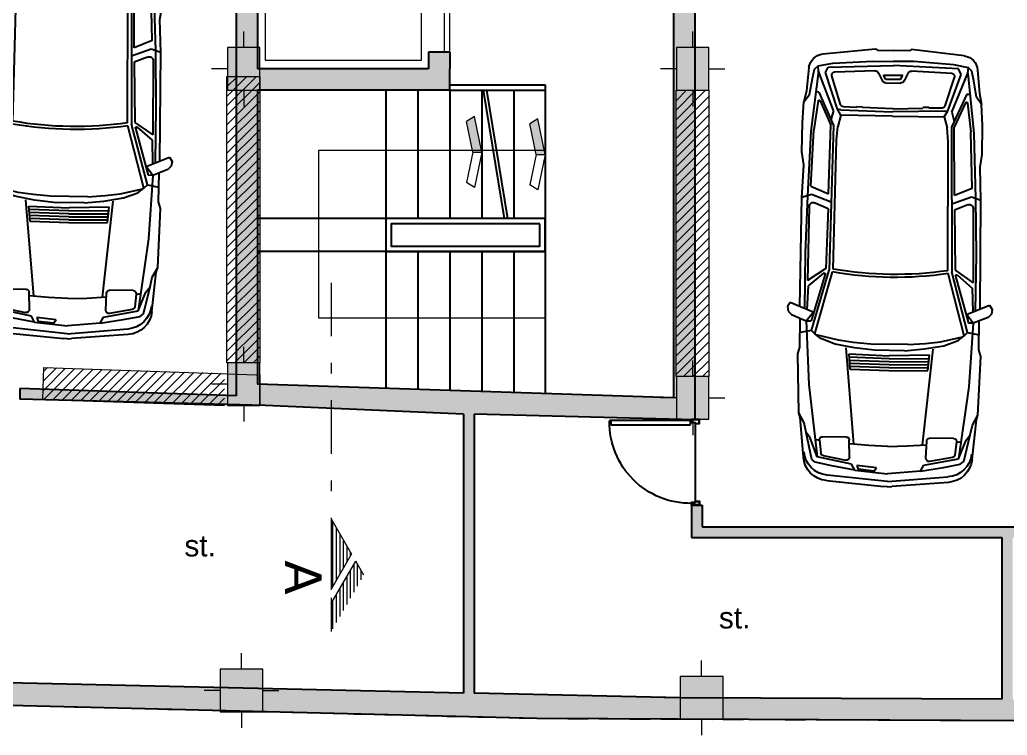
# Model space of a CAD drawing. Header units: inches. Extents: x 70 to 1974, y -315 to 363.
# Drawn here: x 1055.62 to 1064.86, y 184.37 to 191.07 of the extents above; entities that cross this region are included whole.
import ezdxf

# ---------------------------------------------------------------- set-up
doc = ezdxf.new("R2010")
doc.units = ezdxf.units.IN
doc.header["$MEASUREMENT"] = 0
doc.linetypes.add('DASHDOT', pattern=[1, 0.5, -0.25, 0, -0.25])
doc.linetypes.add('DASHED2', pattern=[9.525, 6.35, -3.175])
for name, color, linetype, lineweight in [('1', 19, 'Continuous', 5), ('coulmn', 146, 'Continuous', 13), ('hidden line', 252, 'Continuous', 5), ('LAYER1', 8, 'Continuous', 9)]:
    doc.layers.add(name, color=color, linetype=linetype, lineweight=lineweight)
doc.layers.add('AX', color=7, linetype='Continuous', lineweight=18, true_color=0xb7ad8f)
doc.layers.add('elev', color=8, linetype='Continuous')
doc.layers.add('Fur', color=1, linetype='Continuous')
doc.layers.add('PDF_stair-open-win', color=7, linetype='Continuous', true_color=0x6d6d6d)
doc.styles.get("Standard").update_dxf_attribs({"font": 'arial.ttf'})
doc.styles.add('STYLE7', font='verdana.ttf')

# ---------------------------------------------------------------- blocks, each defined once
blk = doc.blocks.new('PL_VOLVO_480_ELEV')
at = {"color": 34, "linetype": 'ByBlock'}
for p, q in [((-1.601, 1.04), (-1.558, 1.068)), ((-1.502, 0.8), (-1.601, 1.04)), ((-1.558, 1.068), (-1.509, 1.061)), ((-1.509, 1.061), (-1.474, 1.026)), ((-3.476, 0.941), (-3.695, 0.927)), ((-3.173, 0.941), (-3.476, 0.941)), ((-3.039, 0.92), (-3.173, 0.941)), ((-2.694, 0.934), (-3.039, 0.92)), ((-2.729, 0.835), (-2.696, 0.934)), ((-1.558, 0.941), (-2.696, 0.934)), ((-1.474, 1.026), (-1.41, 0.871)), ((-1.135, 0.934), (-1.436, 0.934)), ((-1.312, 0.814), (-1.289, 0.934)), ((-1.065, 0.955), (-1.135, 0.934)), ((-0.451, 0.934), (-1.065, 0.955)), ((-0.402, 0.92), (-0.451, 0.934)), ((-0.346, 0.878), (-0.451, 0.934)), ((-4.054, 0.88), (-3.81, 0.902)), ((-3.942, 0.842), (-4.04, 0.821)), ((-4.019, 0.779), (-3.392, 0.85)), ((-3.772, 0.871), (-3.942, 0.842)), ((-3.81, 0.902), (-3.695, 0.927)), ((-3.695, 0.927), (-3.772, 0.871)), ((-2.818, 0.842), (-3.405, 0.82)), ((-3.392, 0.85), (-2.715, 0.878)), ((-2.818, 0.842), (-2.74, 0.657)), ((-2.654, 0.63), (-2.729, 0.835)), ((-2.715, 0.878), (-2.122, 0.892)), ((-2.605, 0.856), (-1.833, 0.864)), ((-2.122, 0.892), (-1.54, 0.892)), ((-1.96, 0.674), (-1.833, 0.864)), ((-1.911, 0.699), (-1.777, 0.857)), ((-1.777, 0.857), (-1.529, 0.866)), ((-1.41, 0.871), (-1.502, 0.8)), ((-1.41, 0.871), (-0.747, 0.835)), ((-1.41, 0.871), (-1.41, 0.821)), ((-0.747, 0.835), (0.007, 0.737)), ((0.012, 0.881), (-0.402, 0.92)), ((-0.247, 0.857), (-0.346, 0.878)), ((-0.19, 0.814), (-0.247, 0.857)), ((0.035, 0.793), (-0.247, 0.857)), ((-4.199, 0.739), (-4.259, 0.187)), ((-4.075, 0.784), (-4.104, 0.631)), ((-4.04, 0.821), (-4.075, 0.784)), ((-4.019, 0.779), (-4.075, 0.784)), ((-3.61, 0.617), (-4.019, 0.779)), ((-3.801, 0.772), (-3.801, 0.8)), ((-3.801, 0.772), (-3.455, 0.617)), ((-3.71, 0.759), (-3.455, 0.645)), ((-3.707, 0.78), (-3.405, 0.82)), ((-2.644, 0.797), (-2.588, 0.659)), ((-1.312, 0.814), (-1.943, 0.641)), ((-1.276, 0.779), (-1.925, 0.603)), ((-1.9, 0.681), (-1.41, 0.821)), ((-1.276, 0.779), (-1.312, 0.814)), ((-1.227, 0.716), (-1.276, 0.779)), ((-1.213, 0.532), (-1.267, 0.767)), ((0.007, 0.737), (-0.19, 0.814)), ((-0.164, 0.714), (-0.174, 0.76)), ((0.078, 0.377), (0.007, 0.737)), ((0.063, 0.758), (0.035, 0.793)), ((0.099, 0.582), (0.063, 0.758)), ((-4.104, 0.631), (-4.132, 0.215)), ((-4.062, 0.68), (-4.09, 0)), ((-4.005, 0.708), (-4.062, 0.68)), ((-3.624, 0.575), (-4.005, 0.708)), ((-3.675, 0.546), (-3.972, 0.64)), ((-3.61, 0.617), (-3.514, 0.643)), ((-2.74, 0.657), (-3.455, 0.645)), ((-3.455, 0.617), (-1.943, 0.641)), ((-2.588, 0.659), (-1.96, 0.674)), ((-1.171, 0.567), (-1.227, 0.716)), ((-0.205, 0.683), (-0.205, 0.436)), ((-0.169, 0.715), (-0.035, 0.7)), ((-0.007, 0.674), (0.039, 0.437)), ((0.255, 0), (0.197, 0.631)), ((0.254, 0.637), (0.306, 0.036)), ((-4.014, 0.61), (-4.032, 0.193)), ((-3.652, 0.516), (-3.648, 0.377)), ((-3.561, 0.539), (-3.624, 0.575)), ((-3.618, 0.54), (-3.624, 0.575)), ((-3.618, 0.54), (-3.604, 0.001)), ((-3.561, 0.539), (-3.445, 0.57)), ((-3.561, 0), (-3.561, 0.539)), ((-3.3, 0.582), (-3.445, 0.57)), ((-1.955, 0.598), (-3.3, 0.582)), ((-1.192, 0.377), (-1.213, 0.532)), ((-1.135, 0.363), (-1.171, 0.567)), ((0.141, 0.342), (0.099, 0.582)), ((-1.135, 0.455), (-0.131, 0.358)), ((-0.91, 0.405), (-1.072, 0.419)), ((-1.072, 0.419), (-1.058, 0)), ((-1.026, 0), (-1.037, 0.416)), ((-0.995, 0), (-1.003, 0.413)), ((-3.654, 0.377), (-3.654, 0.314)), ((-3.638, 0), (-3.647, 0.314)), ((-1.178, 0.194), (-1.192, 0.377)), ((-1.114, 0.158), (-1.135, 0.363)), ((-0.964, 0), (-0.972, 0.411)), ((-0.933, 0), (-0.941, 0.405)), ((-0.902, 0), (-0.91, 0.405)), ((0.006, 0.399), (-0.173, 0.404)), ((-0.12, 0.201), (-0.134, 0.403)), ((0.141, 0.342), (0.078, 0.377)), ((0.113, 0.116), (0.092, 0.321)), ((0.092, 0.321), (0.131, 0.306)), ((0.141, 0.342), (0.173, 0)), ((-4.132, 0.215), (-4.132, 0)), ((0.148, 0.144), (0.131, 0.306)), ((-4.259, 0.187), (-4.245, 0.166)), ((-4.245, 0.166), (-4.245, 0)), ((-4.008, 0.153), (-3.93, 0.114)), ((-1.178, -0.194), (-1.178, 0.194)), ((-1.114, -0.158), (-1.114, 0.158)), ((-0.113, 0), (-0.12, 0.201)), ((0.148, 0.144), (0.113, 0.116)), ((-3.942, 0.077), (-3.988, 0.102)), ((-3.988, 0.102), (-3.988, -0.102)), ((-3.942, -0.077), (-3.942, 0.077)), ((-3.906, 0.076), (-3.906, -0.076)), ((0.141, -0.342), (0.173, 0)), ((0.255, 0), (0.197, -0.631)), ((0.31, 0), (0.306, 0.036)), ((0.31, 0), (0.306, -0.046)), ((-4.245, -0.166), (-4.245, 0)), ((-4.132, -0.215), (-4.132, 0)), ((-4.062, -0.68), (-4.09, 0)), ((-3.942, -0.077), (-3.988, -0.102)), ((-3.638, 0), (-3.647, -0.314)), ((-3.618, -0.54), (-3.604, -0.001)), ((-3.561, 0), (-3.561, -0.539)), ((-1.072, -0.419), (-1.058, 0)), ((-1.026, 0), (-1.037, -0.416)), ((-0.995, 0), (-1.003, -0.413)), ((-0.964, 0), (-0.972, -0.411)), ((-0.933, 0), (-0.941, -0.405)), ((-0.902, 0), (-0.91, -0.405)), ((-0.113, 0), (-0.12, -0.201)), ((0.254, -0.637), (0.306, -0.046)), ((-4.259, -0.187), (-4.245, -0.166)), ((-4.199, -0.739), (-4.259, -0.187)), ((-4.014, -0.61), (-4.032, -0.193)), ((-4.008, -0.153), (-3.93, -0.114)), ((-1.178, -0.194), (-1.192, -0.377)), ((-1.114, -0.158), (-1.135, -0.363)), ((-0.12, -0.201), (-0.134, -0.403)), ((-4.104, -0.631), (-4.132, -0.215)), ((-3.654, -0.377), (-3.654, -0.314)), ((-3.652, -0.516), (-3.648, -0.377)), ((-1.192, -0.377), (-1.213, -0.532)), ((-1.135, -0.363), (-1.171, -0.567)), ((-1.135, -0.455), (-0.131, -0.358)), ((-0.91, -0.405), (-1.072, -0.419)), ((0.006, -0.399), (-0.173, -0.404)), ((0.078, -0.377), (0.007, -0.737)), ((0.141, -0.342), (0.078, -0.377)), ((0.141, -0.342), (0.099, -0.582)), ((-0.205, -0.683), (-0.205, -0.436)), ((-0.007, -0.674), (0.039, -0.437)), ((-3.61, -0.617), (-4.019, -0.779)), ((-3.624, -0.575), (-4.005, -0.708)), ((-3.675, -0.546), (-3.972, -0.64)), ((-3.801, -0.772), (-3.455, -0.617)), ((-3.561, -0.539), (-3.624, -0.575)), ((-3.618, -0.54), (-3.624, -0.575)), ((-3.61, -0.617), (-3.514, -0.643)), ((-3.561, -0.539), (-3.445, -0.57)), ((-3.455, -0.617), (-1.943, -0.641)), ((-3.3, -0.582), (-3.445, -0.57)), ((-1.955, -0.598), (-3.3, -0.582)), ((-1.276, -0.779), (-1.925, -0.603)), ((-1.213, -0.532), (-1.267, -0.767)), ((-1.171, -0.567), (-1.227, -0.716)), ((0.099, -0.582), (0.063, -0.758)), ((-4.075, -0.784), (-4.104, -0.631)), ((-4.005, -0.708), (-4.062, -0.68)), ((-3.71, -0.759), (-3.455, -0.645)), ((-2.74, -0.657), (-3.455, -0.645)), ((-2.818, -0.842), (-2.74, -0.657)), ((-2.654, -0.63), (-2.729, -0.835)), ((-2.644, -0.797), (-2.588, -0.659)), ((-2.588, -0.659), (-1.96, -0.674)), ((-1.96, -0.674), (-1.833, -0.864)), ((-1.312, -0.814), (-1.943, -0.641)), ((-1.911, -0.699), (-1.777, -0.857)), ((-1.9, -0.681), (-1.41, -0.821)), ((-1.227, -0.716), (-1.276, -0.779)), ((-0.164, -0.714), (-0.174, -0.76)), ((-0.169, -0.715), (-0.035, -0.7)), ((-4.019, -0.779), (-4.075, -0.784)), ((-4.04, -0.821), (-4.075, -0.784)), ((-3.942, -0.842), (-4.04, -0.821)), ((-4.019, -0.779), (-3.392, -0.85)), ((-3.801, -0.772), (-3.801, -0.8)), ((-3.707, -0.78), (-3.405, -0.82)), ((-2.818, -0.842), (-3.405, -0.82)), ((-1.502, -0.8), (-1.601, -1.04)), ((-1.41, -0.871), (-1.502, -0.8)), ((-1.41, -0.871), (-1.41, -0.821)), ((-1.276, -0.779), (-1.312, -0.814)), ((-1.312, -0.814), (-1.289, -0.934)), ((-0.747, -0.835), (0.007, -0.737)), ((0.035, -0.793), (-0.247, -0.857)), ((-0.19, -0.814), (-0.247, -0.857)), ((0.007, -0.737), (-0.19, -0.814)), ((0.063, -0.758), (0.035, -0.793)), ((-4.054, -0.88), (-3.81, -0.902)), ((-3.772, -0.871), (-3.942, -0.842)), ((-3.81, -0.902), (-3.695, -0.927)), ((-3.695, -0.927), (-3.772, -0.871)), ((-3.476, -0.941), (-3.695, -0.927)), ((-3.392, -0.85), (-2.715, -0.878)), ((-3.039, -0.92), (-3.173, -0.941)), ((-2.694, -0.934), (-3.039, -0.92)), ((-2.729, -0.835), (-2.696, -0.934)), ((-2.715, -0.878), (-2.122, -0.892)), ((-2.605, -0.856), (-1.833, -0.864)), ((-2.122, -0.892), (-1.54, -0.892)), ((-1.777, -0.857), (-1.529, -0.866)), ((-1.474, -1.026), (-1.41, -0.871)), ((-1.41, -0.871), (-0.747, -0.835)), ((-0.346, -0.878), (-0.451, -0.934)), ((-0.402, -0.92), (-0.451, -0.934)), ((0.012, -0.881), (-0.402, -0.92)), ((-0.247, -0.857), (-0.346, -0.878)), ((-3.173, -0.941), (-3.476, -0.941)), ((-1.558, -0.941), (-2.696, -0.934)), ((-1.509, -1.061), (-1.474, -1.026)), ((-1.135, -0.934), (-1.436, -0.934)), ((-1.065, -0.955), (-1.135, -0.934)), ((-0.451, -0.934), (-1.065, -0.955)), ((-1.601, -1.04), (-1.558, -1.068)), ((-1.558, -1.068), (-1.509, -1.061))]:
    blk.add_line(p, q, dxfattribs=at)
for centre, radius, start, end in [((-4.039, 0.72), 0.161, 95.2672, 173.108), ((-2.605, 0.814), 0.0429, 90.5293, 202.2491), ((-0.07, 0.608), 0.268, 4.944, 84.6433), ((-0.013, 0.614), 0.268, 4.944, 84.6433), ((-3.705, 0.769), 0.0107, 97.5155, 245.8207), ((-3.982, 0.609), 0.0322, 72.5825, 177.5095), ((-1.903, 0.692), 0.0107, 139.6494, 285.9476), ((-0.172, 0.683), 0.0322, 83.5792, 180.0003), ((-0.038, 0.668), 0.0322, 10.9066, 83.5798), ((-3.684, 0.515), 0.0322, 1.4903, 72.5822), ((-5.723, 0), 3.815, 350.9828, 9.0173), ((-5.723, 0), 3.846, 350.9827, 9.0173), ((-0.172, 0.436), 0.0322, 179.9997, 268.209), ((0.007, 0.431), 0.0322, 268.209, 10.921), ((-3.989, 0.191), 0.0429, 177.5103, 243.4319), ((-3.949, 0.076), 0.0429, 360, 63.4318), ((-3.949, -0.076), 0.0429, 296.5682, 0), ((-3.989, -0.191), 0.0429, 116.568, 182.491), ((-0.172, -0.436), 0.0322, 91.7902, 179.9994), ((0.007, -0.431), 0.0322, 349.0806, 91.7909), ((-3.982, -0.609), 0.0322, 182.4905, 287.4175), ((-3.684, -0.515), 0.0322, 287.4178, 358.5097), ((-1.903, -0.692), 0.0107, 74.0524, 220.3506), ((-0.172, -0.683), 0.0322, 179.9997, 276.4208), ((-0.07, -0.608), 0.268, 275.3567, 355.056), ((-0.038, -0.668), 0.0322, 276.4202, 349.0934), ((-0.013, -0.614), 0.268, 275.3567, 355.056), ((-4.039, -0.72), 0.161, 186.8918, 264.7326), ((-3.705, -0.769), 0.0107, 114.1809, 262.4838), ((-2.605, -0.814), 0.0429, 157.7509, 269.4707)]:
    blk.add_arc(centre, radius, start, end, dxfattribs=at)
blk = doc.blocks.new('k1')
at = {"true_color": 0x636466}
h = blk.add_hatch(color=251, dxfattribs=at)
h.dxf.hatch_style = 1
h.paths.add_polyline_path([(-461.0846, -161.5584), (-462.6065, -161.5584), (-462.6065, -162.181), (-462.6065, -162.181), (-462.6065, -162.3188), (-462.4682, -162.3188), (-462.4682, -161.6968), (-461.2229, -161.6968), (-461.2229, -162.942), (-461.0846, -162.942), (-461.0846, -162.8037)])
h.paths.add_polyline_path([(-460.3927, -161.6968), (-459.1475, -161.6968), (-459.1475, -162.942), (-457.907, -162.942), (-457.907, -162.8037), (-459.0091, -162.8037), (-459.0091, -161.5584), (-460.5311, -161.5584), (-460.5311, -162.181), (-461.0846, -162.181), (-461.0846, -162.3194), (-460.3927, -162.3194)])
h.paths.add_polyline_path([(-459.7009, -162.3194), (-459.1475, -162.3194), (-459.1475, -162.181), (-459.8393, -162.181), (-459.8393, -162.8037), (-461.0846, -162.8037), (-461.0846, -162.942), (-459.7009, -162.942)], flags=17)
h.paths.add_polyline_path([(-458.3173, -161.6968), (-457.072, -161.6968), (-457.0735, -162.2633), (-457.0043, -162.2633), (-456.9351, -162.2631), (-456.9337, -161.5584), (-458.4557, -161.5584), (-458.4557, -162.181), (-459.0091, -162.181), (-459.0091, -162.3194), (-458.3173, -162.3194)])
h.paths.add_polyline_path([(-457.434, -165.0145), (-453.6596, -165.0145), (-453.6596, -164.5635), (-457.434, -164.5635)], flags=9)
h.paths.add_polyline_path([(-466.4646, -178.781), (-469.7624, -178.781), (-469.7624, -178.172), (-466.4646, -178.172)], flags=9)
h.paths.add_polyline_path([(-465.7865, -177.1188), (-468.3426, -177.1188), (-468.3426, -176.3458), (-465.7865, -176.3458)], flags=9)
h.paths.add_polyline_path([(-466.6372, -172.2588), (-468.4262, -172.2588), (-468.4262, -171.5854), (-466.6372, -171.5854)], flags=9)
h.paths.add_polyline_path([(-467.4058, -174.7927), (-469.1563, -174.7927), (-469.1563, -174.3652), (-467.4058, -174.3652)], flags=9)
h.paths.add_polyline_path([(-466.5791, -173.4899), (-469.3301, -173.4899), (-469.3301, -173.0249), (-466.5791, -173.0249)], flags=9)
h.paths.add_polyline_path([(-469.0047, -195.6182), (-468.5367, -195.6499), (-468.4415, -195.1099), (-468.9095, -195.0782)], flags=9)
h.paths.add_polyline_path([(-465.4248, -183.2086), (-468.8542, -183.2375), (-468.859, -182.6675), (-465.4296, -182.6386)], flags=9)
h.paths.add_polyline_path([(-469.3327, -170.5279), (-465.1389, -170.5279), (-465.1389, -170.0268), (-469.3327, -170.0268)], flags=9)
h.paths.add_polyline_path([(-469.4484, -194.8322), (-468.9804, -194.864), (-468.8852, -194.324), (-469.3532, -194.2922)], flags=9)
h.paths.add_polyline_path([(-467.2761, -194.8572), (-468.7185, -194.8693), (-468.7236, -194.2619), (-467.2812, -194.2497)], flags=9)
h.paths.add_polyline_path([(-464.4483, -194.8452), (-465.6532, -194.8554), (-465.658, -194.2854), (-464.4531, -194.2752)], flags=9)
h.paths.add_polyline_path([(-466.8236, -194.8161), (-465.8001, -194.8479), (-465.7049, -194.3079), (-466.7283, -194.2761)], flags=9)
h.paths.add_polyline_path([(-468.6542, -184.4538), (-467.9788, -184.4761), (-467.9121, -184.093), (-468.5875, -184.0708)], flags=9)
h.paths.add_polyline_path([(-468.0005, -184.2226), (-467.9115, -184.2308), (-467.8869, -184.09), (-467.976, -184.0818)], flags=9)
h.paths.add_polyline_path([(-469.3709, -184.1154), (-469.3068, -184.1217), (-469.2877, -184.0123), (-469.3518, -184.0059)], flags=9)
h.paths.add_polyline_path([(-469.4589, -184.4456), (-469.3558, -184.4539), (-469.3307, -184.3103), (-469.4338, -184.3019)], flags=9)
h.paths.add_polyline_path([(-469.5642, -184.3939), (-468.6423, -184.4137), (-468.583, -184.0728), (-469.5048, -184.053)], flags=9)
h.paths.add_polyline_path([(-468.6139, -183.8392), (-467.9386, -183.8615), (-467.8718, -183.4785), (-468.5472, -183.4562)], flags=9)
h.paths.add_polyline_path([(-467.9602, -183.5893), (-467.8711, -183.5975), (-467.8466, -183.4567), (-467.9356, -183.4486)], flags=9)
h.paths.add_polyline_path([(-469.3753, -183.5029), (-469.3112, -183.5093), (-469.2922, -183.3999), (-469.3563, -183.3935)], flags=9)
h.paths.add_polyline_path([(-469.4633, -183.8331), (-469.3602, -183.8415), (-469.3352, -183.6978), (-469.4383, -183.6895)], flags=9)
h.paths.add_polyline_path([(-469.5687, -183.7814), (-468.6468, -183.8012), (-468.5875, -183.4604), (-469.5093, -183.4406)], flags=9)
h.paths.add_polyline_path([(-464.47, -193.0711), (-466.41, -193.0875), (-466.415, -192.4875), (-464.4751, -192.4711)], flags=9)
h.paths.add_polyline_path([(-464.4471, -179.8895), (-467.4444, -179.9148), (-467.4494, -179.3223), (-464.4521, -179.297)], flags=9)
h.paths.add_polyline_path([(-464.457, -175.972), (-466.6844, -175.9908), (-466.6894, -175.3983), (-464.462, -175.3795)], flags=9)
h.paths.add_polyline_path([(-464.4659, -178.7758), (-466.5484, -178.7933), (-466.5535, -178.1859), (-464.4711, -178.1683)], flags=9)
h.paths.add_polyline_path([(-464.4666, -174.8525), (-466.289, -174.8679), (-466.294, -174.2754), (-464.4716, -174.26)], flags=9)
h.paths.add_polyline_path([(-464.4687, -173.5351), (-466.4711, -173.552), (-466.476, -172.9745), (-464.4735, -172.9576)], flags=9)
h.paths.add_polyline_path([(-464.498, -172.0947), (-465.5354, -172.1034), (-465.539, -171.6759), (-464.5016, -171.6672)], flags=9)
h.paths.add_polyline_path([(-464.487, -190.9788), (-466.5209, -190.9788), (-466.5209, -190.4838), (-464.487, -190.4838)], flags=9)
h.paths.add_polyline_path([(-464.361, -186.5578), (-469.8351, -186.604), (-469.84, -186.0269), (-464.3658, -185.9807)], flags=9)
h.paths.add_polyline_path([(-464.4788, -192.0283), (-465.4211, -192.0283), (-465.4211, -191.4476), (-464.4788, -191.4476)], flags=9)
h.paths.add_polyline_path([(-464.4729, -195.6192), (-466.4129, -195.6356), (-466.4173, -195.1106), (-464.4774, -195.0942)], flags=9)
h.paths.add_polyline_path([(-467.7853, -195.7628), (-468.3703, -195.7628), (-468.3703, -194.9678), (-467.7853, -194.9678)], flags=9)
h.paths.add_polyline_path([(-466.5666, -185.6325), (-467.5813, -185.6325), (-467.5813, -185.1645), (-466.5666, -185.1645)], flags=9)
h.paths.add_polyline_path([(-464.4327, -185.5774), (-466.2107, -185.5924), (-466.2141, -185.194), (-464.436, -185.179)], flags=9)
h.paths.add_polyline_path([(-465.6546, -185.0812), (-469.0091, -185.0812), (-469.0091, -184.6089), (-465.6546, -184.6089)], flags=9)
h.paths.add_polyline_path([(-466.2428, -184.4307), (-467.9102, -184.4448), (-467.9133, -184.0854), (-466.2458, -184.0713)], flags=9)
h.paths.add_polyline_path([(-466.2566, -183.7842), (-467.5346, -183.795), (-467.538, -183.3956), (-466.2599, -183.3848)], flags=9)
h.paths.add_polyline_path([(-465.0273, -184.3294), (-465.4483, -184.3329), (-465.4513, -183.9785), (-465.0303, -183.9749)], flags=9)
h.paths.add_polyline_path([(-464.3973, -183.8968), (-466.0498, -183.9107), (-466.0528, -183.5562), (-464.4003, -183.5423)], flags=9)
h.paths.add_polyline_path([(-464.455, -185.0631), (-465.6467, -185.0732), (-465.6499, -184.6851), (-464.4582, -184.6751)], flags=9)
h.paths.add_polyline_path([(-469.6945, -185.0329), (-469.0256, -185.0536), (-468.9633, -184.7007), (-469.6323, -184.6799)], flags=9)
h.paths.add_polyline_path([(-454.5593, -188.4483), (-454.6086, -188.4483), (-454.6086, -188.3003), (-454.5593, -188.3003)], flags=9)
h.paths.add_polyline_path([(-453.4972, -188.5378), (-454.5503, -188.5378), (-454.5503, -188.1414), (-453.4972, -188.1414)], flags=9)
h.paths.add_polyline_path([(-454.1227, -187.4118), (-454.172, -187.4118), (-454.172, -187.2638), (-454.1227, -187.2638)], flags=9)
h.paths.add_polyline_path([(-453.4705, -187.5187), (-454.1053, -187.5187), (-454.1053, -187.0937), (-453.4705, -187.0937)], flags=9)
h.paths.add_polyline_path([(-453.9631, -180.2095), (-454.0124, -180.2095), (-454.0124, -180.0615), (-453.9631, -180.0615)], flags=9)
h.paths.add_polyline_path([(-453.745, -181.0596), (-453.7944, -181.0596), (-453.7944, -180.9116), (-453.745, -180.9116)], flags=9)
h.paths.add_polyline_path([(-453.8343, -182.0033), (-453.8837, -182.0033), (-453.8837, -181.8553), (-453.8343, -181.8553)], flags=9)
h.paths.add_polyline_path([(-454.2191, -183.8516), (-454.2685, -183.8516), (-454.2685, -183.7036), (-454.2191, -183.7036)], flags=9)
h.paths.add_polyline_path([(-454.3381, -184.7282), (-454.3874, -184.7282), (-454.3874, -184.5803), (-454.3381, -184.5803)], flags=9)
h.paths.add_polyline_path([(-453.4934, -186.5421), (-454.1745, -186.5421), (-454.1745, -186.1171), (-453.4934, -186.1171)], flags=9)
h.paths.add_polyline_path([(-452.9888, -187.4826), (-453.5455, -187.4826), (-453.5455, -187.1401), (-452.9888, -187.1401)], flags=9)
h.paths.add_polyline_path([(-452.9888, -186.4979), (-453.5455, -186.4979), (-453.5455, -186.1555), (-452.9888, -186.1555)], flags=9)
h.paths.add_polyline_path([(-452.9803, -184.8325), (-454.3481, -184.8325), (-454.3481, -184.3829), (-452.9803, -184.3829)], flags=9)
h.paths.add_polyline_path([(-452.9468, -184.0507), (-454.226, -184.0507), (-454.226, -183.5072), (-452.9468, -183.5072)], flags=9)
h.paths.add_polyline_path([(-453.1169, -182.1053), (-453.8089, -182.1053), (-453.8089, -181.6802), (-453.1169, -181.6802)], flags=9)
h.paths.add_polyline_path([(-453.136, -181.1745), (-453.7422, -181.1745), (-453.7422, -180.729), (-453.136, -180.729)], flags=9)
h.paths.add_polyline_path([(-453.001, -180.3219), (-453.9383, -180.3219), (-453.9383, -179.8723), (-453.001, -179.8723)], flags=9)
h.paths.add_polyline_path([(-452.9331, -173.2627), (-456.203, -173.3197), (-456.2193, -172.3875), (-452.9494, -172.3304)], flags=9)
h.paths.add_polyline_path([(-452.992, -185.4166), (-454.0463, -185.4166), (-454.0463, -185.1486), (-452.992, -185.1486)], flags=9)
h.paths.add_polyline_path([(-452.9712, -185.9599), (-453.9002, -185.9599), (-453.9002, -185.69), (-452.9712, -185.69)], flags=9)
h.paths.add_polyline_path([(-452.9423, -190.734), (-453.6863, -190.734), (-453.6863, -190.4296), (-452.9423, -190.4296)], flags=9)
h.paths.add_polyline_path([(-452.9888, -188.5324), (-453.5455, -188.5324), (-453.5455, -188.1899), (-452.9888, -188.1899)], flags=9)
h.paths.add_polyline_path([(-454.1582, -186.4325), (-454.2075, -186.4325), (-454.2075, -186.2845), (-454.1582, -186.2845)], flags=9)
h.paths.add_polyline_path([(-454.4433, -190.8044), (-455.4942, -190.8044), (-455.4942, -190.3918), (-454.4433, -190.3918)], flags=9)
h.paths.add_polyline_path([(-452.955, -190.1558), (-453.7048, -190.1558), (-453.7048, -189.8345), (-452.955, -189.8345)], flags=9)
h.paths.add_polyline_path([(-455.3858, -190.1388), (-454.5791, -190.1388), (-454.5791, -189.8611), (-455.3858, -189.8611)], flags=9)
h.paths.add_polyline_path([(-453.0879, -175.6578), (-455.011, -175.6578), (-455.011, -175.326), (-453.0879, -175.326)], flags=9)
h = blk.add_hatch(color=251, dxfattribs=at)
h.dxf.hatch_style = 1
h.paths.add_polyline_path([(-454.8273, -165.5709), (-455.4496, -165.5709), (-455.4496, -165.7093), (-454.827, -165.7093)])
h.paths.add_polyline_path([(-454.6889, -165.5709), (-454.8273, -165.5709), (-454.827, -165.7093), (-454.6886, -165.7093)])
h.paths.add_polyline_path([(-454.066, -165.5709), (-454.6889, -165.5709), (-454.6886, -165.7093), (-454.2044, -165.7093), (-454.2044, -166.9545), (-454.827, -166.9545), (-454.827, -167.6464), (-454.6886, -167.6464), (-454.6886, -167.0929), (-454.066, -167.0929)])
h.paths.add_polyline_path([(-454.6886, -165.7093), (-454.827, -165.7093), (-454.827, -166.2627), (-455.4496, -166.2627), (-455.4496, -167.7847), (-454.2044, -167.7847), (-454.2044, -169.03), (-454.827, -169.03), (-454.827, -169.7218), (-454.6886, -169.7218), (-454.6886, -169.1683), (-454.066, -169.1683), (-454.066, -167.6464), (-455.3113, -167.6464), (-455.3113, -166.4011), (-454.6886, -166.4011)])
h.paths.add_polyline_path([(-454.6886, -167.7847), (-454.827, -167.7847), (-454.827, -168.3382), (-455.4496, -168.3382), (-455.4496, -169.7218), (-455.3113, -169.7218), (-455.3113, -168.4765), (-454.6886, -168.4765)], flags=17)
h.paths.add_polyline_path([(-454.066, -169.7218), (-455.4496, -169.7218), (-455.4496, -169.8602), (-454.2044, -169.8602), (-454.2044, -171.1054), (-454.827, -171.1054), (-454.827, -171.7972), (-454.6886, -171.7972), (-454.6886, -171.2438), (-454.066, -171.2438)])
h.paths.add_polyline_path([(-458.6892, -165.0145), (-454.9148, -165.0145), (-454.9148, -164.5635), (-458.6892, -164.5635)], flags=9)
h.paths.add_polyline_path([(-467.6094, -178.781), (-470.9072, -178.781), (-470.9072, -178.172), (-467.6094, -178.172)], flags=9)
h.paths.add_polyline_path([(-466.9314, -177.1188), (-469.4875, -177.1188), (-469.4875, -176.3458), (-466.9314, -176.3458)], flags=9)
h.paths.add_polyline_path([(-467.782, -172.2588), (-469.571, -172.2588), (-469.571, -171.5854), (-467.782, -171.5854)], flags=9)
h.paths.add_polyline_path([(-468.5506, -174.7927), (-470.3011, -174.7927), (-470.3011, -174.3652), (-468.5506, -174.3652)], flags=9)
h.paths.add_polyline_path([(-467.724, -173.4899), (-470.475, -173.4899), (-470.475, -173.0249), (-467.724, -173.0249)], flags=9)
h.paths.add_polyline_path([(-470.1495, -195.6182), (-469.6815, -195.6499), (-469.5863, -195.1099), (-470.0543, -195.0782)], flags=9)
h.paths.add_polyline_path([(-466.5696, -183.2086), (-469.999, -183.2375), (-470.0038, -182.6675), (-466.5744, -182.6386)], flags=9)
h.paths.add_polyline_path([(-470.4775, -170.5279), (-466.2838, -170.5279), (-466.2838, -170.0268), (-470.4775, -170.0268)], flags=9)
h.paths.add_polyline_path([(-470.5932, -194.8322), (-470.1252, -194.864), (-470.03, -194.324), (-470.498, -194.2922)], flags=9)
h.paths.add_polyline_path([(-468.4209, -194.8572), (-469.8633, -194.8693), (-469.8685, -194.2619), (-468.426, -194.2497)], flags=9)
h.paths.add_polyline_path([(-465.5931, -194.8452), (-466.798, -194.8554), (-466.8029, -194.2854), (-465.5979, -194.2752)], flags=9)
h.paths.add_polyline_path([(-467.9684, -194.8161), (-466.945, -194.8479), (-466.8497, -194.3079), (-467.8732, -194.2761)], flags=9)
h.paths.add_polyline_path([(-469.799, -184.4538), (-469.1236, -184.4761), (-469.0569, -184.093), (-469.7323, -184.0708)], flags=9)
h.paths.add_polyline_path([(-469.1453, -184.2226), (-469.0563, -184.2308), (-469.0318, -184.09), (-469.1208, -184.0818)], flags=9)
h.paths.add_polyline_path([(-470.5157, -184.1154), (-470.4516, -184.1217), (-470.4325, -184.0123), (-470.4966, -184.0059)], flags=9)
h.paths.add_polyline_path([(-470.6037, -184.4456), (-470.5006, -184.4539), (-470.4756, -184.3103), (-470.5787, -184.3019)], flags=9)
h.paths.add_polyline_path([(-470.709, -184.3939), (-469.7872, -184.4137), (-469.7278, -184.0728), (-470.6497, -184.053)], flags=9)
h.paths.add_polyline_path([(-469.7588, -183.8392), (-469.0834, -183.8615), (-469.0167, -183.4785), (-469.6921, -183.4562)], flags=9)
h.paths.add_polyline_path([(-469.105, -183.5893), (-469.016, -183.5975), (-468.9914, -183.4567), (-469.0805, -183.4486)], flags=9)
h.paths.add_polyline_path([(-470.5202, -183.5029), (-470.4561, -183.5093), (-470.437, -183.3999), (-470.5011, -183.3935)], flags=9)
h.paths.add_polyline_path([(-470.6082, -183.8331), (-470.5051, -183.8415), (-470.48, -183.6978), (-470.5831, -183.6895)], flags=9)
h.paths.add_polyline_path([(-470.7135, -183.7814), (-469.7916, -183.8012), (-469.7323, -183.4604), (-470.6541, -183.4406)], flags=9)
h.paths.add_polyline_path([(-465.6149, -193.0711), (-467.5548, -193.0875), (-467.5599, -192.4875), (-465.6199, -192.4711)], flags=9)
h.paths.add_polyline_path([(-465.5919, -179.8895), (-468.5893, -179.9148), (-468.5943, -179.3223), (-465.5969, -179.297)], flags=9)
h.paths.add_polyline_path([(-465.6018, -175.972), (-467.8293, -175.9908), (-467.8343, -175.3983), (-465.6068, -175.3795)], flags=9)
h.paths.add_polyline_path([(-465.6108, -178.7758), (-467.6932, -178.7933), (-467.6983, -178.1859), (-465.6159, -178.1683)], flags=9)
h.paths.add_polyline_path([(-465.6114, -174.8525), (-467.4339, -174.8679), (-467.4389, -174.2754), (-465.6164, -174.26)], flags=9)
h.paths.add_polyline_path([(-465.6135, -173.5351), (-467.6159, -173.552), (-467.6208, -172.9745), (-465.6184, -172.9576)], flags=9)
h.paths.add_polyline_path([(-465.6428, -172.0947), (-466.6803, -172.1034), (-466.6839, -171.6759), (-465.6464, -171.6672)], flags=9)
h.paths.add_polyline_path([(-465.6319, -190.9788), (-467.6657, -190.9788), (-467.6657, -190.4838), (-465.6319, -190.4838)], flags=9)
h.paths.add_polyline_path([(-465.5058, -186.5578), (-470.98, -186.604), (-470.9848, -186.0269), (-465.5107, -185.9807)], flags=9)
h.paths.add_polyline_path([(-465.6236, -192.0283), (-466.566, -192.0283), (-466.566, -191.4476), (-465.6236, -191.4476)], flags=9)
h.paths.add_polyline_path([(-465.6178, -195.6192), (-467.5577, -195.6356), (-467.5621, -195.1106), (-465.6222, -195.0942)], flags=9)
h.paths.add_polyline_path([(-468.9301, -195.7628), (-469.5151, -195.7628), (-469.5151, -194.9678), (-468.9301, -194.9678)], flags=9)
h.paths.add_polyline_path([(-467.7114, -185.6325), (-468.7261, -185.6325), (-468.7261, -185.1645), (-467.7114, -185.1645)], flags=9)
h.paths.add_polyline_path([(-465.5775, -185.5774), (-467.3556, -185.5924), (-467.3589, -185.194), (-465.5809, -185.179)], flags=9)
h.paths.add_polyline_path([(-466.7994, -185.0812), (-470.154, -185.0812), (-470.154, -184.6089), (-466.7994, -184.6089)], flags=9)
h.paths.add_polyline_path([(-467.3876, -184.4307), (-469.0551, -184.4448), (-469.0581, -184.0854), (-467.3907, -184.0713)], flags=9)
h.paths.add_polyline_path([(-467.4014, -183.7842), (-468.6794, -183.795), (-468.6828, -183.3956), (-467.4048, -183.3848)], flags=9)
h.paths.add_polyline_path([(-466.1721, -184.3294), (-466.5931, -184.3329), (-466.5961, -183.9785), (-466.1751, -183.9749)], flags=9)
h.paths.add_polyline_path([(-465.5422, -183.8968), (-467.1946, -183.9107), (-467.1976, -183.5562), (-465.5452, -183.5423)], flags=9)
h.paths.add_polyline_path([(-465.5998, -185.0631), (-466.7915, -185.0732), (-466.7948, -184.6851), (-465.603, -184.6751)], flags=9)
h.paths.add_polyline_path([(-470.8394, -185.0329), (-470.1704, -185.0536), (-470.1082, -184.7007), (-470.7771, -184.6799)], flags=9)
h.paths.add_polyline_path([(-455.7041, -188.4483), (-455.7534, -188.4483), (-455.7534, -188.3003), (-455.7041, -188.3003)], flags=9)
h.paths.add_polyline_path([(-454.6421, -188.5378), (-455.6951, -188.5378), (-455.6951, -188.1414), (-454.6421, -188.1414)], flags=9)
h.paths.add_polyline_path([(-455.2675, -187.4118), (-455.3168, -187.4118), (-455.3168, -187.2638), (-455.2675, -187.2638)], flags=9)
h.paths.add_polyline_path([(-454.6153, -187.5187), (-455.2501, -187.5187), (-455.2501, -187.0937), (-454.6153, -187.0937)], flags=9)
h.paths.add_polyline_path([(-455.1079, -180.2095), (-455.1572, -180.2095), (-455.1572, -180.0615), (-455.1079, -180.0615)], flags=9)
h.paths.add_polyline_path([(-454.8899, -181.0596), (-454.9392, -181.0596), (-454.9392, -180.9116), (-454.8899, -180.9116)], flags=9)
h.paths.add_polyline_path([(-454.9792, -182.0033), (-455.0285, -182.0033), (-455.0285, -181.8553), (-454.9792, -181.8553)], flags=9)
h.paths.add_polyline_path([(-455.364, -183.8516), (-455.4133, -183.8516), (-455.4133, -183.7036), (-455.364, -183.7036)], flags=9)
h.paths.add_polyline_path([(-455.4829, -184.7282), (-455.5322, -184.7282), (-455.5322, -184.5803), (-455.4829, -184.5803)], flags=9)
h.paths.add_polyline_path([(-454.6382, -186.5421), (-455.3193, -186.5421), (-455.3193, -186.1171), (-454.6382, -186.1171)], flags=9)
h.paths.add_polyline_path([(-454.1336, -187.4826), (-454.6903, -187.4826), (-454.6903, -187.1401), (-454.1336, -187.1401)], flags=9)
h.paths.add_polyline_path([(-454.1336, -186.4979), (-454.6903, -186.4979), (-454.6903, -186.1555), (-454.1336, -186.1555)], flags=9)
h.paths.add_polyline_path([(-454.1252, -184.8325), (-455.4929, -184.8325), (-455.4929, -184.3829), (-454.1252, -184.3829)], flags=9)
h.paths.add_polyline_path([(-454.0916, -184.0507), (-455.3708, -184.0507), (-455.3708, -183.5072), (-454.0916, -183.5072)], flags=9)
h.paths.add_polyline_path([(-454.2617, -182.1053), (-454.9537, -182.1053), (-454.9537, -181.6802), (-454.2617, -181.6802)], flags=9)
h.paths.add_polyline_path([(-454.2808, -181.1745), (-454.8871, -181.1745), (-454.8871, -180.729), (-454.2808, -180.729)], flags=9)
h.paths.add_polyline_path([(-454.1459, -180.3219), (-455.0831, -180.3219), (-455.0831, -179.8723), (-454.1459, -179.8723)], flags=9)
h.paths.add_polyline_path([(-454.0779, -173.2627), (-457.3478, -173.3197), (-457.3641, -172.3875), (-454.0942, -172.3304)], flags=9)
h.paths.add_polyline_path([(-454.1368, -185.4166), (-455.1911, -185.4166), (-455.1911, -185.1486), (-454.1368, -185.1486)], flags=9)
h.paths.add_polyline_path([(-454.116, -185.9599), (-455.045, -185.9599), (-455.045, -185.69), (-454.116, -185.69)], flags=9)
h.paths.add_polyline_path([(-454.0871, -190.734), (-454.8312, -190.734), (-454.8312, -190.4296), (-454.0871, -190.4296)], flags=9)
h.paths.add_polyline_path([(-454.1336, -188.5324), (-454.6903, -188.5324), (-454.6903, -188.1899), (-454.1336, -188.1899)], flags=9)
h.paths.add_polyline_path([(-455.303, -186.4325), (-455.3523, -186.4325), (-455.3523, -186.2845), (-455.303, -186.2845)], flags=9)
h.paths.add_polyline_path([(-455.5882, -190.8044), (-456.639, -190.8044), (-456.639, -190.3918), (-455.5882, -190.3918)], flags=9)
h.paths.add_polyline_path([(-454.0999, -190.1558), (-454.8496, -190.1558), (-454.8496, -189.8345), (-454.0999, -189.8345)], flags=9)
h.paths.add_polyline_path([(-456.5306, -190.1388), (-455.7239, -190.1388), (-455.7239, -189.8611), (-456.5306, -189.8611)], flags=9)
h.paths.add_polyline_path([(-454.2327, -175.6578), (-456.1559, -175.6578), (-456.1559, -175.326), (-454.2327, -175.326)], flags=9)
blk = doc.blocks.new('23eqq')
at = {"layer": 'LAYER1', "linetype": 'Continuous'}
h = blk.add_hatch(dxfattribs=at)
h.set_pattern_fill('ANSI31', color=256, scale=0.264, angle=765, style=0)
h.set_pattern_definition([(270, (427.22551, 169.25061), (0.033, 0), [])])
h.paths.add_polyline_path([(431.5293, -79.4663), (431.5293, -79.2023), (431.7579, -78.8063), (431.8341, -78.9383)])
h.paths.add_polyline_path([(431.5293, -79.0703), (431.5293, -78.4103), (431.7198, -78.7403)])
for p, q in [((431.5293, -78.4103), (431.5293, -79.0703)), ((431.5293, -78.4103), (431.7198, -78.7403)), ((431.5293, -78.4103), (431.5293, -79.0703)), ((431.5293, -79.0703), (431.7198, -78.7403)), ((431.5293, -79.2023), (431.7579, -78.8063)), ((431.8341, -78.9383), (431.7579, -78.8063)), ((431.5293, -79.2023), (431.5293, -79.4663)), ((431.5293, -79.2023), (431.5293, -79.4663))]:
    blk.add_line(p, q, dxfattribs=at)
at = {"layer": '1', "linetype": 'Continuous', "ltscale": 0.7, "style": 'STYLE7', "text_generation_flag": 6}
blk.add_text('A', height=0.3456, rotation=90, dxfattribs=at).set_placement((431.0944, -78.7972))
blk = doc.blocks.new('A-A')
at = {"layer": 'AX', "color": 251, "linetype": 'DASHDOT'}
blk.add_line((720.5579, -254.6387), (720.5579, -251.4186), dxfattribs=at)
at = {"color": 251, "extrusion": (0, 0, -1), "zscale": -1, "rotation": 180}
blk.add_blockref('23eqq', (-289.0286, -330.8393), dxfattribs=at)
blk = doc.blocks.new('s3')
at = {"layer": 'AX'}
h = blk.add_hatch(color=256, dxfattribs=at)
h.dxf.hatch_style = 1
h.paths.add_polyline_path([(239.4851, 16.1342), (239.1851, 16.1342), (239.1851, 15.7342), (239.4851, 15.7342)])
h = blk.add_hatch(color=256, dxfattribs=at)
h.dxf.hatch_style = 1
h.paths.add_polyline_path([(243.6888, 16.1342), (243.3888, 16.1342), (243.3888, 15.7342), (243.6888, 15.7342)])
at = {"layer": 'AX', "linetype": 'Continuous'}
h = blk.add_hatch(dxfattribs=at)
h.set_pattern_fill('ANSI31', color=256, scale=0.5)
h.set_pattern_definition([(45, (-4.263756, 0.13), (-0.044194174, 0.044194174), [])])
h.paths.add_polyline_path([(239.4851, 15.8642), (239.179, 15.8642), (239.179, 13.1841), (239.4851, 13.1841)])
h = blk.add_hatch(dxfattribs=at)
h.set_pattern_fill('ANSI31', color=256, scale=0.5)
h.set_pattern_definition([(45, (-0.06, 0), (-0.044194174, 0.044194174), [])])
h.paths.add_polyline_path([(243.6888, 15.7342), (243.3828, 15.7342), (243.3828, 13.0541), (243.6888, 13.0541)])
h = blk.add_hatch(dxfattribs=at)
h.set_pattern_fill('ANSI31', color=256, scale=0.5)
h.paths.add_polyline_path([(239.1551, 13.0843), (237.4655, 13.1388), (237.4558, 12.839), (239.1551, 12.7841)])
at = {"layer": 'AX'}
h = blk.add_hatch(color=256, dxfattribs=at)
h.dxf.hatch_style = 1
h.paths.add_polyline_path([(239.4851, 13.1841), (239.1851, 13.1841), (239.1851, 12.7841), (239.4851, 12.7841)])
h = blk.add_hatch(color=256, dxfattribs=at)
h.dxf.hatch_style = 1
h.paths.add_polyline_path([(243.6888, 13.0541), (243.3888, 13.0541), (243.3888, 12.6541), (243.6888, 12.6541)])
at = {"layer": 'AX', "linetype": 'DASHDOT'}
for p, q in [((239.3351, 16.1342), (239.3351, 16.2842)), ((243.5388, 16.1342), (243.5388, 16.2842)), ((239.1851, 15.9342), (239.0351, 15.9342)), ((239.4851, 15.9342), (239.6351, 15.9342)), ((243.3888, 15.9342), (243.2388, 15.9342)), ((243.6888, 15.9342), (243.8388, 15.9342)), ((239.3351, 15.7342), (239.3351, 15.5842)), ((243.5388, 15.7342), (243.5388, 15.5842)), ((239.3351, 13.1841), (239.3351, 13.3341)), ((243.5388, 13.0541), (243.5388, 13.2041)), ((239.1851, 12.9841), (239.0351, 12.9841)), ((239.4851, 12.9841), (239.5351, 12.9841)), ((243.3888, 12.8541), (243.2388, 12.8541)), ((243.6888, 12.8541), (243.8388, 12.8541)), ((239.3351, 12.7841), (239.3351, 12.6341)), ((243.5388, 12.6541), (243.5388, 12.5041))]:
    blk.add_line(p, q, dxfattribs=at)
at = {"layer": 'AX', "linetype": 'Continuous'}
for p, q in [((237.4558, 12.839), (237.4655, 13.1388)), ((237.4655, 13.1388), (239.4551, 13.0713)), ((239.4851, 13.0713), (239.4851, 12.7841)), ((237.4558, 12.839), (239.1551, 12.7841)), ((239.4851, 12.7841), (239.1851, 12.7841))]:
    blk.add_line(p, q, dxfattribs=at)
at = {"layer": 'AX'}
for points in [[(239.1851, 15.7342), (239.4851, 15.7342), (239.4851, 16.1342), (239.1851, 16.1342)], [(243.3888, 15.7342), (243.6888, 15.7342), (243.6888, 16.1342), (243.3888, 16.1342)], [(239.1851, 12.7841), (239.4851, 12.7841), (239.4851, 13.1841), (239.1851, 13.1841)], [(243.3888, 12.6541), (243.6888, 12.6541), (243.6888, 13.0541), (243.3888, 13.0541)]]:
    blk.add_lwpolyline(points, close=True, dxfattribs=at)
at = {"layer": 'AX', "linetype": 'Continuous'}
for points in [[(239.179, 15.8642), (239.4851, 15.8642), (239.4851, 13.1841), (239.179, 13.1841)], [(243.3828, 15.7342), (243.6888, 15.7342), (243.6888, 13.0541), (243.3828, 13.0541)]]:
    blk.add_lwpolyline(points, close=True, dxfattribs=at)
blk = doc.blocks.new('DR100K')
at = {"color": 0}
blk.add_line((-0.046, -0.052), (-0.954, -0.052), dxfattribs=at)
at = {"color": 0, "linetype": 'Continuous'}
for p, q in [((-0.059, -0.573), (-0.059, -0.107)), ((-0.059, -0.107), (-0.02, -0.107)), ((-0.019, -0.107), (-0.019, -0.092)), ((-0.019, -0.092), (-0.011, -0.092)), ((-0.011, -0.092), (-0.011, -0.573)), ((-0.059, -1.039), (-0.059, -0.573)), ((-0.011, -0.573), (-0.011, -1.054)), ((-0.02, -1.039), (-0.059, -1.039)), ((-0.019, -1.054), (-0.019, -1.039)), ((-0.011, -1.054), (-0.019, -1.054))]:
    blk.add_line(p, q, dxfattribs=at)
for points in [[(-0.954, -0.052), (-0.954, 0), (-1, 0), (-1, -0.092), (-0.966, -0.092), (-0.966, -0.052)], [(-0.046, -0.052), (-0.046, 0), (0, 0), (0, -0.092), (-0.034, -0.092), (-0.034, -0.052)], [(-0.956, -0.051), (-0.956, -0.002), (-0.998, -0.002), (-0.998, -0.09), (-0.968, -0.09), (-0.968, -0.051)], [(-0.044, -0.051), (-0.044, -0.002), (-0.002, -0.002), (-0.002, -0.09), (-0.032, -0.09), (-0.032, -0.051)]]:
    blk.add_lwpolyline(points, close=True, dxfattribs=at)
blk.add_arc((-0.029, -0.103), 0.951, 179.3821, 270.6161, dxfattribs=at)
blk = doc.blocks.new('FLASH2')
at = {"linetype": 'Continuous'}
blk.add_hatch(color=0, dxfattribs=at).paths.add_polyline_path([(-0.0841, 0), (0, 0), (-0.0697, 0.3324), (-0.1439, 0.2855)])
at = {"color": 0, "linetype": 'Continuous'}
for p, q in [((-0.0697, 0.3324), (-0.1439, 0.2855)), ((-0.0841, 0), (-0.1439, 0.2855)), ((0, 0), (-0.0697, 0.3324)), ((-0.0841, 0), (-0.1439, -0.2855)), ((-0.0841, 0), (0, 0)), ((0, 0), (-0.0697, -0.3324)), ((-0.0697, -0.3324), (-0.1439, -0.2855))]:
    blk.add_line(p, q, dxfattribs=at)
blk = doc.blocks.new('AAAA')
at = {"layer": 'AX'}
h = blk.add_hatch(color=256, dxfattribs=at)
h.dxf.hatch_style = 1
h.paths.add_polyline_path([(0.7004, 0.6232), (0.3004, 0.6232), (0.3004, 0.2232), (0.7004, 0.2232)])
at = {"layer": 'AX', "linetype": 'DASHDOT'}
for p, q in [((0.5004, 0.6232), (0.5004, 0.7732)), ((0.3004, 0.4232), (0.1504, 0.4232)), ((0.7004, 0.4232), (0.8504, 0.4232)), ((0.5004, 0.2232), (0.5004, 0.0732))]:
    blk.add_line(p, q, dxfattribs=at)
at = {"layer": 'AX'}
blk.add_lwpolyline([(0.3004, 0.2232), (0.7004, 0.2232), (0.7004, 0.6232), (0.3004, 0.6232)], close=True, dxfattribs=at)

msp = doc.modelspace()

# ---------------------------------------------------------------- hatches: boundary and pattern name
h = msp.add_hatch(color=156)
h.dxf.hatch_style = 1
h.paths.add_polyline_path([(1067.63526, 206.68157), (1064.31896, 206.68157), (1064.31896, 206.88157), (1067.63139, 206.88157), (1067.42529, 217.52157), (1062.24624, 217.52157), (1062.24624, 217.72157), (1067.60146, 217.72157), (1067.94936, 199.76028), (1067.95178, 198.64481), (1067.72877, 184.49526), (1060.4572, 184.52711), (1049.74128, 184.79525), (1050.30385, 210.03482), (1051.02714, 210.0187), (1051.35589, 217.78984), (1057.65827, 217.49466), (1057.65827, 217.72157), (1061.21072, 217.72157), (1061.21072, 217.52157), (1057.85827, 217.52157), (1057.85827, 217.28507), (1051.54722, 217.58066), (1051.21862, 209.8132), (1050.49941, 209.8334), (1050.00584, 187.68937), (1049.93205, 184.98581), (1052.41767, 184.9304), (1052.41767, 187.62215), (1051.01579, 187.66851), (1051.01579, 187.76857), (1053.91624, 187.67264), (1053.91624, 187.57258), (1052.51767, 187.61884), (1052.51767, 184.92817), (1054.71624, 184.87917), (1054.71624, 187.64618), (1054.81624, 187.64287), (1054.81624, 184.87694), (1059.77069, 184.76651), (1059.77069, 187.37802), (1057.91243, 187.4592), (1055.61624, 187.51636), (1055.61624, 187.61641), (1057.64243, 187.5494), (1057.64243, 192.42157), (1059.74243, 192.42157), (1059.74243, 192.22157), (1059.64243, 192.06543), (1059.44243, 192.06543), (1059.44243, 192.22157), (1057.84243, 192.22157), (1057.84243, 190.60929), (1059.44243, 190.60929), (1059.44243, 190.76543), (1059.64243, 190.76543), (1059.64243, 190.60929), (1059.64243, 190.40929), (1057.84243, 190.40929), (1057.84243, 187.65931), (1061.73619, 187.52987), (1061.73619, 191.53873), (1060.94243, 192.33248), (1060.94243, 192.61533), (1061.93619, 191.62157), (1061.93619, 187.32311), (1059.87069, 187.37585), (1059.87069, 184.76428), (1061.8028, 184.72122), (1064.81119, 184.70804), (1064.81119, 186.22157), (1064.91119, 186.22157), (1064.91119, 184.70769), (1067.53192, 184.69621), (1067.75181, 198.64827), (1067.76933, 199.75992)])
h.paths.add_polyline_path([(1066.72327, 186.32157), (1062.00619, 186.32157), (1062.00619, 186.526), (1061.90619, 186.526), (1061.90619, 186.22157), (1064.81119, 186.22157), (1064.91119, 186.22157), (1066.72327, 186.22157)], flags=17)

# ---------------------------------------------------------------- linework, layer by layer
for p, q in [((1057.64243, 192.42157), (1057.64243, 187.5494)), ((1057.84243, 192.22157), (1057.84243, 190.60929)), ((1061.93619, 191.62157), (1061.93619, 187.32311)), ((1061.73619, 191.53873), (1061.73619, 187.52987)), ((1059.44243, 190.76543), (1059.44243, 190.60929)), ((1059.64243, 190.76543), (1059.44243, 190.76543)), ((1059.64243, 190.76543), (1059.64243, 190.60929)), ((1059.44243, 190.60929), (1057.84243, 190.60929)), ((1059.64243, 190.60929), (1059.64243, 190.60929)), ((1059.64243, 190.40929), (1059.64243, 190.60929)), ((1057.84243, 190.40929), (1057.84243, 187.65931)), ((1059.64243, 190.40929), (1057.84243, 190.40929)), ((1057.64243, 187.5494), (1055.61624, 187.61641)), ((1055.61624, 187.61641), (1055.61624, 187.51636)), ((1061.73619, 187.52987), (1057.84243, 187.65931)), ((1057.91243, 187.4592), (1055.61624, 187.51636)), ((1059.77069, 187.37802), (1057.91243, 187.4592)), ((1059.77069, 187.37802), (1059.77069, 184.76651)), ((1061.93619, 187.32311), (1059.87069, 187.37585)), ((1059.87069, 187.37585), (1059.87069, 184.76428)), ((1061.90619, 186.526), (1061.90619, 186.22157)), ((1061.90619, 186.526), (1062.00619, 186.526)), ((1062.00619, 186.526), (1062.00619, 186.32157)), ((1062.00619, 186.32157), (1066.72327, 186.32157)), ((1061.90619, 186.22157), (1064.81119, 186.22157)), ((1064.81119, 186.22157), (1064.81119, 184.70804)), ((1060.4572, 184.52711), (1049.74128, 184.79525)), ((1067.72877, 184.49526), (1060.4572, 184.52711))]:
    msp.add_line(p, q)
for points in [[(1059.77069, 184.76651), (1054.81624, 184.87694)], [(1064.81119, 184.70804), (1061.8028, 184.72122), (1059.87069, 184.76428)]]:
    msp.add_lwpolyline(points)
at = {"layer": 'coulmn', "color": 143, "true_color": 0x7aafdf}
for p, q in [((1060.53619, 189.84491), (1058.41418, 189.84491)), ((1058.41418, 189.84491), (1058.41418, 188.27774)), ((1058.41418, 188.27774), (1060.53619, 188.27774))]:
    msp.add_line(p, q, dxfattribs=at)
at = {"layer": 'elev'}
for p, q in [((1059.64243, 190.45929), (1060.53619, 190.45929)), ((1060.53619, 190.45929), (1060.53619, 190.40929)), ((1059.04243, 190.40929), (1059.04243, 187.61942)), ((1059.34243, 190.40929), (1059.34243, 189.20929)), ((1059.64243, 190.40929), (1059.64243, 189.20929)), ((1059.64243, 190.40929), (1060.53619, 190.40929)), ((1059.94243, 190.40929), (1059.94243, 189.20929)), ((1060.15564, 189.20929), (1059.95935, 190.40929)), ((1060.18626, 189.20929), (1059.98967, 190.40929)), ((1060.24243, 190.40929), (1060.24243, 189.20929)), ((1060.53619, 190.40929), (1060.53619, 188.8992)), ((1060.53619, 189.20929), (1057.84243, 189.20929)), ((1060.53619, 188.8992), (1057.84243, 188.8992)), ((1059.34243, 188.8992), (1059.34243, 187.60945)), ((1059.64243, 188.8992), (1059.64243, 187.59947)), ((1059.94243, 188.8992), (1059.94243, 187.5895)), ((1060.24243, 188.8992), (1060.24243, 187.57953)), ((1060.53619, 188.8992), (1060.53619, 187.56976))]:
    msp.add_line(p, q, dxfattribs=at)
for points in [[(1060.53619, 189.20929), (1059.04243, 189.20929), (1059.04243, 188.8992), (1060.53619, 188.8992)], [(1060.48619, 189.15929), (1059.09243, 189.15929), (1059.09243, 188.9492), (1060.48619, 188.9492)]]:
    msp.add_lwpolyline(points, close=True, dxfattribs=at)
at = {"layer": 'hidden line', "color": 251, "linetype": 'DASHED2', "ltscale": 0.03, "true_color": 0x636466}
msp.add_lwpolyline([(1049.74128, 184.79525), (1060.4572, 184.52711), (1067.80878, 184.49491), (1068.03177, 198.64355), (1068.04938, 199.76046), (1067.29655, 238.62692), (1069.19427, 238.70254), (1068.92962, 249.15004), (1058.83445, 249.46262), (1057.57819, 219.47823), (1051.21152, 218.82596), (1051.40715, 215.53176), (1050.41155, 215.43804), (1050.03701, 202.10177), (1049.65131, 184.7975)], dxfattribs=at)
at = {"layer": 'PDF_stair-open-win', "lineweight": 9}
for p, q in [((1059.59243, 190.76543), (1059.59243, 192.06543)), ((1059.64243, 190.76543), (1059.64243, 192.06543))]:
    msp.add_line(p, q, dxfattribs=at)
msp.add_lwpolyline([(1057.91317, 190.69141), (1059.37738, 190.69141), (1059.37738, 192.156), (1057.91317, 192.156)], close=True, dxfattribs=at)

# ---------------------------------------------------------------- block references
at = {"xscale": 2, "yscale": 2, "zscale": 2}
msp.add_blockref('k1', (1998.16483, 581.56474), dxfattribs=at)
msp.add_blockref('s3', (818.37747, 174.6751))
at = {"xscale": -1, "rotation": 180}
msp.add_blockref('A-A', (337.97509, -66.03178), dxfattribs=at)
at = {"layer": 'AX', "linetype": 'Continuous'}
for p in [(1057.19178, 184.36806), (1061.49973, 184.29799)]:
    msp.add_blockref('AAAA', p, dxfattribs=at)
at = {"layer": 'coulmn', "color": 143, "true_color": 0x7aafdf}
for p in [(1059.94243, 189.83075), (1060.53619, 189.80929)]:
    msp.add_blockref('FLASH2', p, dxfattribs=at)
at = {"layer": 'elev', "xscale": -0.8000000000000465, "yscale": 0.8000000000000465, "zscale": 0.8000000000000465, "rotation": 270}
msp.add_blockref('DR100K', (1061.98003, 187.326), dxfattribs=at)
at = {"layer": 'Fur', "color": 0, "linetype": 'Continuous', "xscale": -0.8969543846324087, "yscale": 0.8969543846324088, "zscale": 0.8969543846324087, "rotation": 89.18666724158552}
for p in [(1056.06402, 188.35939), (1063.74263, 186.97468)]:
    msp.add_blockref('PL_VOLVO_480_ELEV', p, dxfattribs=at)

# ---------------------------------------------------------------- texts
at = {"char_height": 0.2, "attachment_point": 1}
for insert in [(1057.15774, 186.24539), (1062.1619, 185.57119)]:
    msp.add_mtext_dynamic_manual_height_columns('st.', width=0.4670338, gutter_width=1, heights=[0], dxfattribs=dict(at, insert=insert))

doc.saveas('drawing.dxf')
